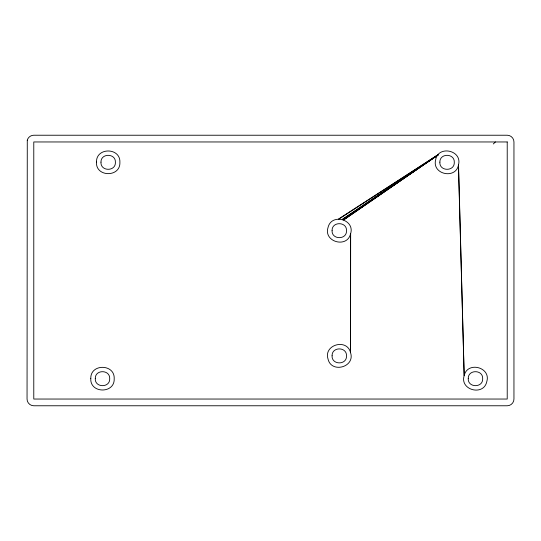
<?xml version="1.0" encoding="UTF-8"?>
<svg xmlns="http://www.w3.org/2000/svg" width="541" height="541" viewBox="0 0 541 541"><rect width="100%" height="100%" fill="white"/><g stroke="black" fill="none" stroke-linecap="round" stroke-linejoin="round"><path stroke-width="0.81" d="M350.656 233.509L350.554 352.691C355.423 367.183 331.119 373.79 327.974 358.832C323.518 344.576 347.173 338.139 350.554 352.691L350.548 233.901C355.43 219.49 331.308 212.748 328.008 227.605C323.376 241.874 347.112 248.515 350.548 233.901M458.525 164.755C462.386 150.04 437.858 144.995 435.6 160.041C431.961 174.601 456.117 179.578 458.525 164.755L464.171 375.603C459.478 390.135 483.816 396.492 486.819 381.506C491.14 367.19 467.39 361.003 464.171 375.603L458.43 165.154M493.311 143.967L495.414 141.958M343.778 219.862L437.987 154.949L342.243 219.348M343.67 219.822L437.987 154.949L342.636 219.457M343.4 219.714L437.987 154.949L343.021 219.578M339.031 218.977L438.251 154.638L338.625 218.99M90.793 378.409C89.732 393.652 114.908 393.949 114.198 378.68C114.922 363.755 90.408 363.471 90.793 378.409M95.284 378.511C94.621 387.911 110.148 388.093 109.708 378.68C110.154 369.476 95.047 369.3 95.284 378.511M96.487 162.05C95.426 177.299 120.602 177.597 119.892 162.32C120.623 147.402 96.109 147.118 96.487 162.05M100.978 162.158C100.322 171.558 115.842 171.74 115.402 162.32C115.855 153.123 100.741 152.947 100.978 162.158M332.086 230.507C331.43 239.906 346.957 240.089 346.517 230.676C346.964 221.472 331.849 221.303 332.086 230.507M332.086 355.728C331.43 365.128 346.957 365.31 346.517 355.89C346.964 346.693 331.849 346.517 332.086 355.728M439.867 162.158C439.204 171.558 454.731 171.74 454.291 162.32C454.744 153.123 439.63 152.947 439.867 162.158M468.249 378.511C467.593 387.911 483.12 388.093 482.68 378.68C483.127 369.476 468.012 369.3 468.249 378.511M27.28 140.214L27.05 399.042C26.982 402.653 30.174 405.838 33.779 405.77L507.221 405.77C510.826 405.838 514.018 402.653 513.95 399.042L513.95 141.958C514.018 138.347 510.826 135.162 507.221 135.23L33.779 135.23C30.803 135.203 28.017 137.333 27.28 140.214M507.221 141.958L33.779 141.958L33.779 399.042L507.221 399.042L507.221 141.958"/></g></svg>
